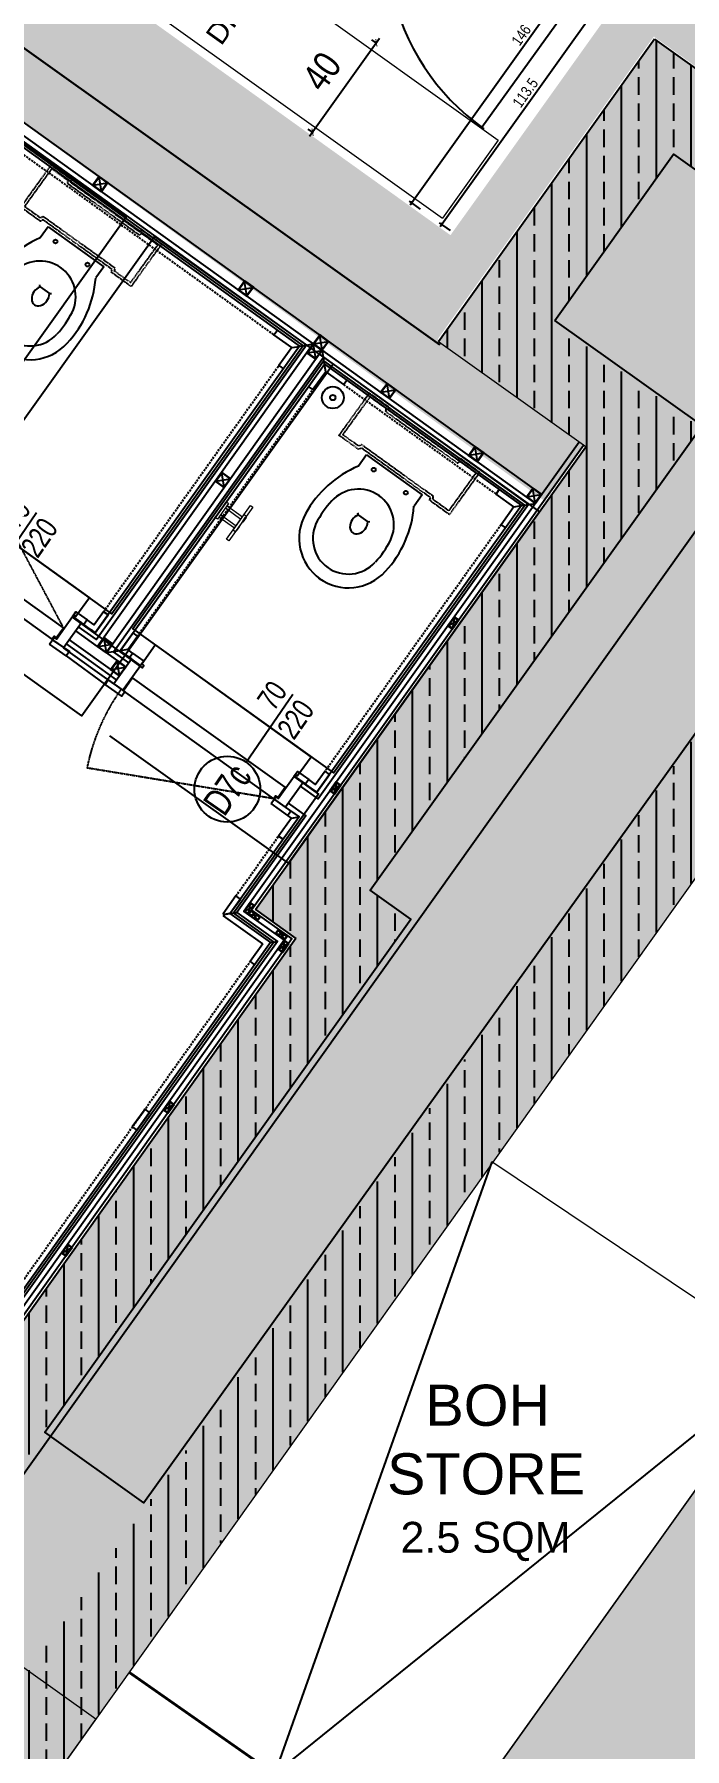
# Model space of a CAD drawing. Header units: millimetres. Extents: x 2562 to 7288, y 778 to 5635.
# Drawn here: x 5143 to 5380, y 2864 to 3489 of the extents above; entities that cross this region are included whole.
import ezdxf
from ezdxf.enums import TextEntityAlignment as Align

# ---------------------------------------------------------------- set-up
doc = ezdxf.new("R2010")
doc.units = ezdxf.units.MM
doc.linetypes.add('HIDDEN', pattern=[0.375, 0.25, -0.125])
for name, color, linetype in [('0-gnl-kapi', 5, 'Continuous'), ('0-gnl-kapi-ahşap', 160, 'Continuous'), ('0-gnl-knst-metal', 3, 'Continuous'), ('0-gnl-mevcut', 253, 'Continuous'), ('0-gnl-olcu', 252, 'Continuous'), ('0-gnl-smbl-kapi', 6, 'Continuous'), ('0-gnl-smbl-mahal', 6, 'Continuous'), ('0-gnl-tarama', 252, 'Continuous'), ('0-gnl-ust', 191, 'HIDDEN'), ('1-gnl-ahsap', 33, 'Continuous'), ('1-gnl-seramik', 71, 'Continuous'), ('2-tef-aksesuar', 30, 'Continuous'), ('2-tef-vitrifiye', 140, 'Continuous'), ('4-dsm-gorunus', 241, 'Continuous'), ('a-wall', 4, 'Continuous'), ('BH-DO-NOTLAR', 12, 'Continuous'), ('DUV-SOLİD', 251, 'Continuous'), ('rev1', 7, 'Continuous')]:
    doc.layers.add(name, color=color, linetype=linetype)
doc.layers.add('ONOFF_LI-10', color=7, linetype='Continuous', lineweight=0, true_color=0xd6292c)
for name, color, linetype, lineweight in [('SHG-BAR+KITCHEN EQUIP', 52, 'Continuous', 18), ('SHG-WALLS', 6, 'Continuous', 30), ('x-ref_base plan 1$0$SHG-STAIRS RAMPS', 150, 'Continuous', 13), ('x-ref_base plan 1$0$SHG-WALL-HATCH', 252, 'Continuous', 5), ('x-ref_base plan 1$0$SHG-WALLS-EXISTING', 214, 'Continuous', 18)]:
    doc.layers.add(name, color=color, linetype=linetype, lineweight=lineweight)
doc.styles.add('geomim', font='ARIALN.TTF')
doc.styles.get("Standard").update_dxf_attribs({"font": 'arial.ttf'})
doc.dimstyles.new('geomim-20', dxfattribs={"dimtxt": 4, "dimasz": 1, "dimexe": 1, "dimexo": 1, "dimgap": 1, "dimtad": 1, "dimdec": 1, "dimdsep": 46, "dimtxsty": 'geomim', "dimblk": 'ARCHTICK', "dimcen": -1, "dimdle": 1, "dimadec": 0, "dimazin": 0, "dimtfac": 1, "dimtdec": 1, "dimtofl": 0, "dimtmove": 2, "dimatfit": 3, "dimldrblk": 'DOT', "dimfxl": 4, "dimfxlon": 1, "dimtolj": 1, "dimtzin": 0, "dimarcsym": 0})
doc.dimstyles.new('geomim-50', dxfattribs={"dimtxt": 10, "dimasz": 2, "dimexe": 2, "dimexo": 1, "dimgap": 5, "dimtad": 1, "dimdec": 1, "dimdsep": 46, "dimtxsty": 'geomim', "dimblk": 'ARCHTICK', "dimcen": -1, "dimdle": 2, "dimadec": 0, "dimazin": 0, "dimtfac": 1, "dimtdec": 1, "dimtofl": 0, "dimtmove": 2, "dimatfit": 3, "dimldrblk": 'DOT', "dimfxl": 10, "dimfxlon": 1, "dimtolj": 1, "dimtzin": 0, "dimarcsym": 0})

# ---------------------------------------------------------------- blocks, each defined once
blk = doc.blocks.new('REINFORCEMENT')
at = {"layer": 'DUV-SOLİD'}
h = blk.add_hatch(dxfattribs=at)
h.set_pattern_fill('ANSI33', color=256, scale=2, angle=45, style=0)
h.set_pattern_definition([(90, (-31498.619, -9036.518), (-12.7, -1e-15), []), (90, (-31492.269, -9030.168), (-12.7, -1e-15), [6.35, -3.175])])
h.paths.add_polyline_path([(-28491.75, -4956.1), (-28570.51, -5066.36), (-28516.8, -5104.72), (-28637.23, -5273.35), (-28622.47, -5283.86), (-28781.45, -5507.03), (-28837.24, -5467.28), (-28917.02, -5579.27), (-28859.19, -5620.47), (-28927.37, -5716.16), (-28843.41, -5775.98), (-28337.5, -5066.27)])
h.paths.add_polyline_path([(-28484.78, -4997.95), (-28379.33, -5073.26), (-28850.43, -5734.14), (-28885.53, -5709.14), (-28817.35, -5613.44), (-28875.18, -5572.24), (-28830.21, -5509.12), (-28774.42, -5548.87), (-28580.63, -5276.84), (-28595.36, -5266.34), (-28474.95, -5097.74), (-28528.66, -5059.38)], flags=16)
at = {"layer": 'a-wall'}
for p, q in [((-28491.75, -4956.1), (-28570.51, -5066.36)), ((-28491.75, -4956.1), (-28337.5, -5066.27)), ((-28637.23, -5273.35), (-28516.8, -5104.72)), ((-28454.43, -5103.99), (-28613.41, -5327.16)), ((-28637.23, -5273.35), (-28622.47, -5283.86)), ((-28622.47, -5283.86), (-28781.45, -5507.03)), ((-28613.41, -5327.16), (-28772.39, -5550.32))]:
    blk.add_line(p, q, dxfattribs=at)
blk = doc.blocks.new('20x40 kutu profil')
for points in [[(1, -2), (-1, -2), (-1, 2), (1, 2)], [(0.85, -1.85), (-0.85, -1.85), (-0.85, 1.85), (0.85, 1.85)]]:
    blk.add_lwpolyline(points, close=True)
at = {"color": 251}
for points in [[(-0.85, 1.85), (0.85, -1.85)], [(-0.85, -1.85), (0.85, 1.85)]]:
    blk.add_lwpolyline(points, dxfattribs=at)
blk = doc.blocks.new('40x40 kutu profil')
for points in [[(2, -2), (-2, -2), (-2, 2), (2, 2)], [(1.85, -1.85), (-1.85, -1.85), (-1.85, 1.85), (1.85, 1.85)]]:
    blk.add_lwpolyline(points, close=True)
at = {"color": 251}
for points in [[(-1.85, 1.85), (1.85, -1.85)], [(-1.85, -1.85), (1.85, 1.85)]]:
    blk.add_lwpolyline(points, dxfattribs=at)
blk = doc.blocks.new('_ArchTick')
at = {"color": 0, "linetype": 'ByBlock', "const_width": 0.15}
blk.add_lwpolyline([(-0.5, -0.5), (0.5, 0.5)], dxfattribs=at)
blk = doc.blocks.new('*D238')
at = {"layer": '0-gnl-olcu', "color": 0, "lineweight": -2, "ltscale": 3, "transparency": 16777216}
for p, q in [((-51195.88, -18527.66), (-51128.75, -18433.67)), ((-51126.14, -18436.77), (-51130.15, -18433.91)), ((-51192.11, -18529.13), (-51196.12, -18526.27))]:
    blk.add_line(p, q, dxfattribs=at)
for p, rotation in [((-51129.34, -18434.49), 54.4652152975009), ((-51195.3, -18526.85), 234.4652152975009)]:
    blk.add_blockref('_ArchTick', p, dxfattribs=dict(at, rotation=rotation))
at = {"layer": '0-gnl-olcu', "color": 0, "ltscale": 3, "transparency": 16777216, "insert": (-51164.79, -18478.9), "char_height": 4, "attachment_point": 5, "rotation": 54.46522, "style": 'geomim'}
blk.add_mtext('\\A1;113.5', dxfattribs=at)
blk = doc.blocks.new('_Dot')
at = {"color": 0, "linetype": 'ByBlock', "lineweight": -2}
blk.add_line((-0.5, 0), (-1, 0), dxfattribs=at)
at = {"color": 0, "linetype": 'ByBlock', "const_width": 0.5}
blk.add_lwpolyline([(-0.25, 0, 1), (0.25, 0, 1)], format="xyb", close=True, dxfattribs=at)
blk = doc.blocks.new('*D241')
at = {"layer": '0-gnl-olcu', "color": 0, "lineweight": -2, "ltscale": 3, "transparency": 16777216}
for p, q in [((-51120.8, -18399.41), (-51206.82, -18519.85)), ((-51118.13, -18402.55), (-51122.2, -18399.65)), ((-51202.99, -18521.36), (-51207.05, -18518.46))]:
    blk.add_line(p, q, dxfattribs=at)
for p, rotation in [((-51121.39, -18400.23), 54.46521529750092), ((-51206.24, -18519.04), 234.4652152975009)]:
    blk.add_blockref('_ArchTick', p, dxfattribs=dict(at, rotation=rotation))
at = {"layer": '0-gnl-olcu', "color": 0, "ltscale": 3, "transparency": 16777216, "insert": (-51166.29, -18457.87), "char_height": 4, "attachment_point": 5, "rotation": 54.46522, "style": 'geomim'}
blk.add_mtext('\\A1;146', dxfattribs=at)
blk = doc.blocks.new('*D292')
at = {"layer": 'BH-DO-NOTLAR', "color": 0, "lineweight": -2, "ltscale": 3, "transparency": 16777216}
for p, q in [((-51217.93, -18459.08), (-51243.5, -18494.89)), ((-51218.76, -18460.94), (-51220.72, -18459.54)), ((-51242.01, -18493.49), (-51243.96, -18492.1))]:
    blk.add_line(p, q, dxfattribs=at)
at = {"layer": 'BH-DO-NOTLAR', "color": 0, "lineweight": -2, "ltscale": 3, "transparency": 16777216, "xscale": 2, "yscale": 2, "zscale": 2}
for p, rotation in [((-51219.09, -18460.71), 54.46521529738637), ((-51242.34, -18493.26), 234.4652152973864)]:
    blk.add_blockref('_ArchTick', p, dxfattribs=dict(at, rotation=rotation))
at = {"layer": 'BH-DO-NOTLAR', "color": 0, "ltscale": 3, "transparency": 16777216, "insert": (-51238.94, -18471.11), "char_height": 10, "attachment_point": 5, "rotation": 54.46522, "style": 'geomim'}
blk.add_mtext('\\A1;40', dxfattribs=at)
blk = doc.blocks.new('wc yeni')
at = {"linetype": 'HIDDEN', "ltscale": 0.5}
for points in [[(15.97, 19), (24.75, 19), (24.75, 0), (15.97, 0), (15.49, 1), (-15.49, 1), (-15.97, 0), (-24.75, 0), (-24.75, 19), (-15.97, 19), (-15.49, 18), (15.49, 18)], [(16.6, 18), (23.75, 18), (23.75, 1), (16.6, 1), (16.12, 2), (-16.12, 2), (-16.6, 1), (-23.75, 1), (-23.75, 18), (-16.6, 18), (-16.12, 17), (16.12, 17)]]:
    blk.add_lwpolyline(points, close=True, dxfattribs=at)
at = {"ltscale": 0.3}
for points in [[(-12.5, 0), (12.5, 0)], [(-12.5, 0), (-12.5, -5)], [(12.5, 0), (12.5, -5)], [(-2.1, -19.49), (-2.67, -18.95)], [(-2.1, -19.49), (2.1, -19.49)], [(2.1, -19.49), (2.67, -18.95)]]:
    blk.add_lwpolyline(points, dxfattribs=at)
for centre in [(-7.2, -2.78), (7.2, -2.78)]:
    blk.add_circle(centre, 0.7, dxfattribs=at)
for centre, radius, start, end in [((21.06, -25.51), 39.33, 148.57257, 187.05273), ((-21.13, -25.45), 39.33, 352.79702, 31.27718), ((0.06, -22.5), 13.14, 90, 173.8905), ((-0.14, -22.5), 13.14, 9.93114, 90.15025), ((21.06, -25.51), 34.33, 170.30709, 187.05273), ((-21.13, -25.45), 34.33, 352.79702, 8.74488), ((0.06, -28.41), 18.14, 186.1095, 270), ((0.06, -28.41), 13.14, 186.1095, 270), ((-0.14, -28.41), 18.14, 269.84975, 353.74025), ((-0.14, -28.41), 13.14, 269.84975, 353.74025), ((-0.06, -32.47), 14.07, 268.05826, 270.24844)]:
    blk.add_arc(centre, radius, start, end, dxfattribs=at)
blk.add_ellipse((0, -22.12), major_axis=(0, -3.84), ratio=0.751366, start_param=3.959664, end_param=8.606706, dxfattribs=at)
blk = doc.blocks.new('KAPI KOD')
blk.add_lwpolyline([(24, 0), (84, 0)])
blk.add_circle((0, 0), 24)
at = {"color": 252, "style": 'geomim', "width": 0.9}
for tag, p in [('GEN', (84, 4)), ('YUK', (84, -20))]:
    blk.add_attdef(tag, text='', height=16, dxfattribs=at).set_placement(p, align=Align.RIGHT)
blk.add_attdef('KAPI_KODU', text='', height=20, dxfattribs=at).set_placement((0, 0), align=Align.MIDDLE_CENTER)
blk = doc.blocks.new('D6BB')
at = {"layer": '0-gnl-tarama', "linetype": 'HIDDEN', "ltscale": 20}
blk.add_lwpolyline([(40.13, 5), (-26.03, 39.18)], dxfattribs=at)
blk.add_arc((40.43, 4), 75.2, 152.104, 175.80396, dxfattribs=at)
at = {"layer": '1-gnl-ahsap'}
for points in [[(-39.57, 11.2), (-39.57, 13.2), (-34.57, 13.2), (-34.57, 11.2)], [(40.43, 11.12), (40.43, 13.12), (45.43, 13.12), (45.43, 11.12)], [(-41.07, -2), (-41.07, 0), (-33.57, 0), (-33.57, -2)], [(46.93, -2), (46.93, 0), (39.43, 0), (39.43, -2)]]:
    blk.add_lwpolyline(points, close=True, dxfattribs=at)
for points in [[(-38.57, 0), (-33.57, 0), (-33.57, 1), (-34.57, 1), (-34.57, 11.2), (-38.57, 11.2), (-38.57, 0)], [(44.43, 0), (39.43, 0), (39.43, 1), (40.43, 1), (40.43, 11.12), (44.42, 11.16), (44.43, 0)], [(-33.27, 0), (39.13, 0), (39.13, 1.3), (40.13, 1.3), (40.13, 5), (-34.27, 5), (-34.27, 1.3), (-33.27, 1.3), (-33.27, 0)], [(-30.07, 5), (-30.07, 0)], [(35.93, 5), (35.93, 0)]]:
    blk.add_lwpolyline(points, dxfattribs=at)
at = {"layer": '1-gnl-seramik'}
blk.add_lwpolyline([(-38.56, 9.5), (-38.57, 9.5)], dxfattribs=at)
blk = doc.blocks.new('LI-10')
at = {"layer": 'ONOFF_LI-10', "ltscale": 3}
for points in [[(-7.5, 9), (7.5, 9), (7.5, 8), (-7.5, 8)], [(-3.5, 9), (3.5, 9), (3.5, 8), (-3.5, 8)], [(-3, 9.2), (-1, 9.2), (-1, 9), (-3, 9)], [(3, 9.2), (1, 9.2), (1, 9), (3, 9)], [(-3.5, 1), (3.5, 1), (3.5, 0), (-3.5, 0)]]:
    blk.add_lwpolyline(points, close=True, dxfattribs=at)
for points in [[(-2.5, 1), (-2.5, 8)], [(-1.5, 1), (-1.5, 8)], [(1.5, 1), (1.5, 8)], [(2.5, 1), (2.5, 8)]]:
    blk.add_lwpolyline(points, dxfattribs=at)
blk = doc.blocks.new('boh')
at = {"layer": 'rev1', "ltscale": 3}
h = blk.add_hatch(dxfattribs=at)
h.set_pattern_fill('ANSI36', color=251, angle=54.46522)
h.set_pattern_definition([(99.465215, (-47418.1403, 264.5756), (-4.04549296, 4.9584802), [7.9375, -1.5875, 0, -1.5875])])
h.paths.add_polyline_path([(-50985.33, -18553.13), (-50958.97, -18516.23), (-51106.44, -18410.9), (-51124.66, -18436.41), (-51124.66, -18436.41), (-51192.08, -18530.81), (-51491.15, -18316.38), (-51420.63, -18217.63), (-51472.28, -18181.56), (-51394.98, -18073.33), (-51219.03, -18199), (-51149.87, -18102.16), (-51295.53, -17998.13), (-51006.99, -17594.14), (-50858.38, -17701.39), (-50782.99, -17595.84), (-50943.37, -17480.58), (-50851.64, -17352.14), (-50402.89, -17672.24), (-50494.71, -17800.82), (-50706.29, -17649.7), (-50780.89, -17754.15), (-50624.21, -17866.04), (-50913.45, -18271.02), (-51074.76, -18156.21), (-51143.55, -18252.51), (-50989.35, -18362.24), (-51001.36, -18379.05), (-50908.41, -18445.43), (-50371.75, -17693.67), (-50521.85, -17586.47), (-50479.85, -17525.93), (-50835.29, -17272.55), (-50727.73, -17121.67), (-50807.08, -17121.67), (-50953.26, -17324.94), (-50937.55, -17335.86), (-51017.12, -17449.67), (-51026.27, -17443.57), (-51038.95, -17462.59), (-51045.74, -17457.74), (-51051.03, -17465.57), (-51057.86, -17460.95), (-51085.43, -17501.97), (-51070.51, -17512.44), (-51420.02, -18009.38), (-51432.49, -18000.81), (-51455.53, -18032.47), (-51447.35, -18038.22), (-51449.05, -18040.69), (-51443.75, -18047.14), (-51552.85, -18194.01), (-51564.64, -18185.66), (-51586.65, -18215.31), (-51573.83, -18224.46), (-51590.22, -18249), (-51527.45, -18293.83), (-51556.19, -18339.03), (-51157.76, -18627.66), (-51143.01, -18607.01), (-51196.72, -18568.66), (-51117.97, -18458.39)])
at = {"layer": '0-gnl-kapi'}
blk.add_line((-51131.81, -18423.66), (-51180.61, -18491.51), dxfattribs=at)
blk.add_arc((-51131.15, -18423.31), 84.28, 149.94054, 234.67695, dxfattribs=at)
at = {"layer": 'SHG-BAR+KITCHEN EQUIP'}
for p, q in [((-51304.88, -18403.12), (-51174.67, -18496.12)), ((-51325.22, -18431.61), (-51195.02, -18524.6)), ((-51174.67, -18496.12), (-51195.02, -18524.6))]:
    blk.add_line(p, q, dxfattribs=at)
at = {"layer": '0-gnl-mevcut'}
blk.add_blockref('REINFORCEMENT', (-22625.96, -13503.28), dxfattribs=at)
blk.add_blockref('REINFORCEMENT', (-22625.96, -13503.28), dxfattribs=at)
blk.add_blockref('REINFORCEMENT', (-22625.96, -13503.28), dxfattribs=at)
at = {"layer": 'x-ref_base plan 1$0$SHG-WALL-HATCH', "color": 12, "ltscale": 3}
blk.add_text('DRY LIQUOR STORE ', height=7.5, rotation=54.46522, dxfattribs=at).set_placement((-51275.64, -18462.05))
at = {"layer": '0-gnl-olcu', "ltscale": 3}
for base, p1, p2, picture, middle in [((-51206.24, -18519.04), (-51106.44, -18410.9), (-51191.3, -18529.71), '*D241', (-51166.29, -18457.87)), ((-51129.34, -18434.49), (-51191.3, -18529.71), (-51125.33, -18437.35), '*D238', (-51164.79, -18478.9))]:
    dim = blk.add_linear_dim(base=base, p1=p1, p2=p2, angle=54.46522, dimstyle='geomim-20', dxfattribs=at)
    dim.commit()
    dim.dimension.update_dxf_attribs({"geometry": picture, "text_midpoint": middle})
at = {"layer": 'BH-DO-NOTLAR', "ltscale": 3}
dim = blk.add_aligned_dim(p1=(-51217.17, -18462.08), p2=(-51240.42, -18494.63), distance=-2.36, dimstyle='geomim-50', override={"dimfxl": 0.4}, dxfattribs=at)
dim.commit()
dim.dimension.update_dxf_attribs({"geometry": '*D292', "text_midpoint": (-51238.94, -18471.11)})

msp = doc.modelspace()

# ---------------------------------------------------------------- hatches: boundary and pattern name
at = {"layer": 'x-ref_base plan 1$0$SHG-WALL-HATCH'}
for points in [[(5523.08, 3376.68), (5368.79, 3486.87), (5290.04, 3376.61), (5343.75, 3338.25), (5335.63, 3326.88), (5223.31, 3169.62), (5238.08, 3159.11), (5079.1, 2935.94), (5165.13, 2874.61), (5270.09, 3021.85), (5297.18, 3059.86), (5311.75, 3080.29)], [(5391.97, 2827.41), (5471.49, 2946.23), (5407.81, 2991.71), (5410.17, 2994.96), (5410.15, 2994.98), (5281.71, 2815.14), (5291.88, 2807.87), (5430.25, 2709.04), (5445.95, 2673.9), (5500.76, 2698.3), (5494.65, 2712.01), (5574.55, 2747.68), (5550.68, 2807.19), (5479.21, 2778.53)], [(5023.31, 2975.69), (4943.53, 2863.7), (5001.35, 2822.51), (4933.18, 2726.81), (5017.12, 2666.97), (5165.13, 2874.61)]]:
    msp.add_hatch(color=256, dxfattribs=at).paths.add_polyline_path(points)

# ---------------------------------------------------------------- linework, layer by layer
msp.add_lwpolyline([(5332.47, 3384.4), (5375.77, 3445.03), (5481.22, 3369.71), (5182.65, 2953.38), (5146.64, 2979.05), (5279.92, 3166.13), (5265.2, 3176.65), (5386.18, 3346.04), (5332.47, 3384.4)])
at = {"layer": '0-gnl-knst-metal', "color": 252}
for p, q in [((5325.48, 3322.53), (4928.94, 3607.4)), ((5325.48, 3322.53), (4928.94, 3607.4)), ((5323.14, 3319.28), (4926.61, 3604.15)), ((5323.14, 3319.28), (4926.61, 3604.15)), ((5173.01, 3255.37), (5155.53, 3267.93))]:
    msp.add_line(p, q, dxfattribs=at)
for points in [[(5244.44, 3375.82), (5165.79, 3265.48), (5157.86, 3271.17)], [(5247.69, 3373.48), (5169.04, 3263.15), (5175.34, 3258.62)], [(5341.31, 3339.99), (5219.1, 3168.95), (5233.86, 3158.43), (5136.85, 3022.23)], [(5341.31, 3339.99), (5219.1, 3168.95), (5233.86, 3158.43), (5136.85, 3022.23)], [(5342.94, 3338.83), (5221.89, 3169.41), (5236.65, 3158.89), (5138.46, 3021.08)]]:
    msp.add_lwpolyline(points, dxfattribs=at)
at = {"layer": '0-gnl-tarama', "linetype": 'HIDDEN', "ltscale": 0.5}
for points in [[(5153.4, 3272.34), (5121.1, 3333.23)], [(5229.96, 3210.02), (5161.94, 3221.21)]]:
    msp.add_lwpolyline(points, dxfattribs=at)
msp.add_arc((5234.89, 3206.61), 74.4, 144.2233, 168.67886, dxfattribs=at)
at = {"layer": '0-gnl-ust', "ltscale": 3}
for p, q in [((5132.46, 3449.37), (5230.08, 3379.11)), ((5167.99, 3278.17), (5231.9, 3367.94)), ((5180.35, 3269.31), (5244.31, 3359.16)), ((5255.48, 3360.99), (5311.06, 3321.05)), ((5312.89, 3309.89), (5248.74, 3220.04)), ((5216.24, 3174.55, 0), (5231.79, 3196.39)), ((5139.05, 3034.93), (5221.38, 3150.62))]:
    msp.add_line(p, q, dxfattribs=at)
at = {"layer": '1-gnl-ahsap', "ltscale": 3}
for p, q in [((5239.43, 3374.99), (5241.93, 3375.4)), ((5241.93, 3375.4), (5244.44, 3375.82)), ((5248.11, 3370.97), (5247.69, 3373.48)), ((5248.52, 3368.45), (5248.11, 3370.97)), ((5320.35, 3316.85), (5322.86, 3317.26)), ((5322.86, 3317.26), (5325.36, 3317.68)), ((5171.55, 3263.57), (5169.04, 3263.15)), ((5174.05, 3263.98), (5171.55, 3263.57)), ((5228.84, 3157.58), (5231.35, 3158.01))]:
    msp.add_line(p, q, dxfattribs=at)
at = {"layer": '1-gnl-ahsap'}
for p, q in [((5248.98, 3365.66), (5248.52, 3368.45)), ((5171.71, 3251.87), (5153.43, 3265)), ((5172.76, 3253.33), (5154.48, 3266.46)), ((5236.51, 3202.96), (5235.18, 3203.9))]:
    msp.add_line(p, q, dxfattribs=at)
at = {"layer": '1-gnl-ahsap', "ltscale": 3}
for points in [[(5096.37, 3317.56), (5048.13, 3352.22), (5125.09, 3459.34), (5241.93, 3375.4), (5165.37, 3268), (5158.91, 3272.63)], [(5097.43, 3319.03), (5050.64, 3352.63), (5125.5, 3456.83), (5239.43, 3374.99), (5164.95, 3270.51), (5159.96, 3274.1)], [(5177.21, 3259.49), (5171.55, 3263.57), (5248.11, 3370.97), (5322.86, 3317.26), (5246.18, 3209.94), (5239.74, 3214.57)], [(5178.26, 3260.95), (5174.05, 3263.98), (5248.52, 3368.45), (5320.35, 3316.85), (5245.7, 3212.37), (5240.73, 3215.94)], [(5163.32, 3271.68), (5164.95, 3270.51), (5169.62, 3277), (5167.99, 3278.17), (5164.53, 3273.36), (5161.98, 3275.19)], [(5178.57, 3263.11), (5176.81, 3264.38), (5180.35, 3269.31), (5178.72, 3270.48), (5174.05, 3263.98)], [(5176.81, 3264.38), (5174.05, 3263.98)], [(5244.07, 3213.54), (5245.7, 3212.37), (5250.37, 3218.87), (5248.74, 3220.04), (5245.28, 3215.23), (5242.75, 3217.04)], [(5235.31, 3208.39), (5241.76, 3203.76), (5216.58, 3168.53), (5231.35, 3158.01), (5136.43, 3024.75)], [(5235.31, 3208.39), (5241.76, 3203.76), (5216.58, 3168.53), (5231.35, 3158.01), (5136.43, 3024.75)], [(5234.22, 3206.96), (5239.25, 3203.35), (5214.36, 3168.51)], [(5237.09, 3204.9), (5239.25, 3203.35), (5214.36, 3168.51)], [(5214.07, 3168.11), (5228.84, 3157.58), (5136.01, 3027.26), (5132.23, 3029.97)], [(5214.07, 3168.11), (5228.84, 3157.58), (5136.01, 3027.26), (5132.23, 3029.97)], [(5214.07, 3168.11), (5211.98, 3167.76), (5211.69, 3167.36), (5211.69, 3167.36)], [(5214.07, 3168.11), (5216.58, 3168.53)], [(5178.47, 3090.35), (5180.1, 3089.18), (5184.77, 3095.68), (5183.14, 3096.85), (5178.47, 3090.35)]]:
    msp.add_lwpolyline(points, dxfattribs=at)
at = {"layer": '1-gnl-ahsap'}
for points in [[(5236.57, 3374.44), (5230.08, 3379.11), (5231.24, 3380.73)], [(5236.57, 3374.44), (5239.37, 3374.9)], [(5236.57, 3374.44), (5231.9, 3367.94), (5233.53, 3366.78)], [(5248.98, 3365.66), (5244.31, 3359.16), (5242.69, 3360.33)], [(5248.98, 3365.66), (5255.48, 3360.99), (5256.64, 3362.62)], [(5317.56, 3316.39), (5311.06, 3321.05), (5312.23, 3322.68)], [(5317.56, 3316.39), (5312.89, 3309.89), (5314.51, 3308.72)], [(5317.56, 3316.39), (5320.35, 3316.85)], [(5095.24, 3306.93), (5149.18, 3268.17), (5149.94, 3269.23), (5150.75, 3268.64), (5153.4, 3272.34), (5097.8, 3312.17), (5095.19, 3308.57), (5096, 3307.99), (5095.24, 3306.93)], [(5153.49, 3265.08), (5149.42, 3267.99), (5150.01, 3268.81), (5150.82, 3268.22), (5156.71, 3276.43), (5159.96, 3274.1), (5153.49, 3265.08)], [(5154.41, 3262.05), (5168.52, 3251.71)], [(5171.71, 3251.87), (5174.96, 3249.53), (5175.55, 3250.34), (5175.55, 3250.35), (5181.45, 3258.54), (5178.2, 3260.88), (5171.71, 3251.87)], [(5176.02, 3248.78), (5229.96, 3210.02), (5230.71, 3211.08), (5231.53, 3210.49), (5234.18, 3214.19), (5178.57, 3254.02), (5175.21, 3249.37), (5176.02, 3248.78), (5176.02, 3248.78)], [(5234.26, 3206.93), (5230.2, 3209.84), (5230.78, 3210.66), (5231.6, 3210.07), (5237.48, 3218.28), (5240.73, 3215.95), (5234.26, 3206.93)], [(5236.51, 3202.96), (5231.79, 3196.39), (5233.41, 3195.22)], [(5236.51, 3202.96), (5239.25, 3203.35)], [(5226.05, 3157.12), (5211.69, 3167.36), (5211.69, 3167.36)], [(5226.05, 3157.12), (5221.38, 3150.62), (5223, 3149.46)]]:
    msp.add_lwpolyline(points, dxfattribs=at)
for points in [[(5156.73, 3276.46), (5157.91, 3278.11), (5161.98, 3275.19), (5160.79, 3273.54)], [(5148.26, 3266.37), (5149.42, 3267.99), (5155.52, 3263.62), (5154.41, 3262.05)], [(5177.39, 3261.46), (5178.57, 3263.11), (5182.63, 3260.19), (5181.45, 3258.54)], [(5168.52, 3251.71), (5169.68, 3253.33), (5175.78, 3248.96), (5174.67, 3247.38)], [(5237.51, 3218.31), (5238.69, 3219.96), (5242.75, 3217.04), (5241.57, 3215.39)], [(5229.03, 3208.22), (5230.2, 3209.84), (5236.29, 3205.48), (5235.18, 3203.9)]]:
    msp.add_lwpolyline(points, close=True, dxfattribs=at)
at = {"layer": '1-gnl-ahsap', "ltscale": 3, "elevation": 0}
msp.add_lwpolyline([(5217.86, 3173.38), (5216.24, 3174.55), (5211.57, 3168.05), (5211.98, 3167.76), (5214.07, 3168.11), (5217.86, 3173.38)], dxfattribs=at)
at = {"layer": '1-gnl-seramik'}
msp.add_line((5321.54, 3317.04), (5323.63, 3317.39), dxfattribs=at)
at = {"layer": '2-tef-aksesuar'}
for radius in [4, 1]:
    msp.add_circle((5251.54, 3356.25), radius, dxfattribs=at)
at = {"layer": '4-dsm-gorunus'}
for p, q in [((5309.47, 3077.62), (5230.24, 2854.44)), ((5230.24, 2854.44), (5417.19, 3005.3)), ((5283.23, 2817.28), (5177.25, 2891.6))]:
    msp.add_line(p, q, dxfattribs=at)
for points in [[(5019.71, 3340.5), (5111.25, 3468.67), (5176.35, 3422.17), (5084.81, 3294.01), (5019.71, 3340.5)], [(5055.29, 3360.56), (5125.31, 3458.02), (5240.69, 3375.12), (5170.98, 3277.45), (5055.29, 3360.56)], [(5186.52, 3414.91), (5251.62, 3368.41), (5160.08, 3240.24), (5094.98, 3286.74), (5186.52, 3414.91)], [(5248.33, 3369.64), (5178.7, 3271.9), (5251.79, 3219.39), (5321.54, 3317.04), (5248.33, 3369.64)], [(5261.79, 3361.15), (5326.89, 3314.65), (5235.36, 3186.48), (5170.25, 3232.98)], [(5106.01, 3324.12), (5162.86, 3283.28), (5157.9, 3276.38), (5157.09, 3276.96), (5156.51, 3276.15), (5182.11, 3257.75), (5182.7, 3258.57), (5181.88, 3259.15), (5186.84, 3266.05), (5243.69, 3225.21), (5238.73, 3218.31), (5237.92, 3218.89), (5237.34, 3218.08), (5246.27, 3211.66), (5215.29, 3168.28), (5230.06, 3157.76), (5136.21, 3026.07)]]:
    msp.add_lwpolyline(points, dxfattribs=at)
at = {"layer": '4-dsm-gorunus', "const_width": 1}
msp.add_lwpolyline([(5177.25, 2891.6), (5283.27, 2817.37)], dxfattribs=at)
at = {"layer": 'SHG-WALLS'}
msp.add_line((5290.55, 3375.53), (4972.99, 3601.94), dxfattribs=at)
at = {"layer": 'x-ref_base plan 1$0$SHG-STAIRS RAMPS'}
msp.add_line((5417.41, 3005.15), (5309.47, 3077.62), dxfattribs=at)
at = {"layer": 'x-ref_base plan 1$0$SHG-WALL-HATCH'}
for points in [[(5281.71, 2815.14), (5430.25, 2709.04), (5445.95, 2673.9), (5500.76, 2698.3), (5494.65, 2712.01), (5574.55, 2747.68), (5550.68, 2807.19), (5479.21, 2778.53), (5392.09, 2827.58), (5471.49, 2946.23), (5407.81, 2991.71)], [(4943.53, 2863.7), (5023.31, 2975.69), (5165.13, 2874.61), (5017.12, 2666.97), (4933.18, 2726.81), (5001.35, 2822.51)]]:
    msp.add_lwpolyline(points, close=True, dxfattribs=at)
at = {"layer": 'x-ref_base plan 1$0$SHG-WALLS-EXISTING'}
for points in [[(5017.12, 2666.97), (4933.18, 2726.81), (5001.35, 2822.51), (4943.53, 2863.7), (5023.31, 2975.69), (5079.1, 2935.94), (5238.08, 3159.11), (5223.31, 3169.62), (5343.75, 3338.25), (5290.04, 3376.61), (5368.79, 3486.87), (5523.05, 3376.7), (5017.14, 2667)], [(5281.71, 2815.14), (5417.41, 3005.15)], [(5281.71, 2815.14), (5417.41, 3005.15)]]:
    msp.add_lwpolyline(points, dxfattribs=at)

# ---------------------------------------------------------------- block references
at = {"layer": '0-gnl-kapi-ahşap', "rotation": 324.3071607873918}
msp.add_blockref('D6BB', (5089.61, 3046.8), dxfattribs=at)
at = {"layer": '0-gnl-knst-metal', "rotation": 54.30606076356275}
for p in [(5166.76, 3434.09), (5219.8, 3395.98), (5244.9, 3373.03), (5247.23, 3376.27), (5247.23, 3376.27), (5271.77, 3358.64), (5271.77, 3358.64), (5303.81, 3335.63), (5303.81, 3335.63), (5211.52, 3326.2), (5324.91, 3320.47), (5324.91, 3320.47), (5168.58, 3265.94), (5173.36, 3257.57)]:
    msp.add_blockref('40x40 kutu profil', p, dxfattribs=at)
at = {"layer": '0-gnl-knst-metal', "xscale": -1}
for p, rotation in [((5295.5, 3274.13), 144.4652152972075), ((5252.47, 3213.93), 144.4652152972075), ((5221.08, 3169.99), 144.4652152972075), ((5222.94, 3167.44), 54.53400651581983), ((5232.81, 3160.4), 54.53400651581983), ((5233.51, 3156.22), 144.4652152972075), ((5191.75, 3097.55), 144.4652152972075), ((5154.61, 3045.42), 144.4652152972075)]:
    msp.add_blockref('20x40 kutu profil', p, dxfattribs=dict(at, rotation=rotation))
at = {"layer": '0-gnl-mevcut'}
msp.add_blockref('REINFORCEMENT', (33860.55, 8442.97), dxfattribs=at)
msp.add_blockref('REINFORCEMENT', (33860.55, 8442.97), dxfattribs=at)
msp.add_blockref('REINFORCEMENT', (33860.55, 8442.97), dxfattribs=at)
msp.add_blockref('REINFORCEMENT', (33860.55, 8442.97), dxfattribs=at)
at = {"layer": '0-gnl-smbl-kapi', "xscale": 0.5, "yscale": 0.5, "zscale": 0.5, "rotation": 55.4097034023505}
for p, values in [((5119.69, 3279.73), {'KAPI_KODU': 'D7b', 'YUK': '220', 'GEN': '70'}), ((5213.1, 3213.49), {'KAPI_KODU': 'D7c', 'YUK': '220', 'GEN': '70'})]:
    msp.add_blockref('KAPI KOD', p, dxfattribs=at).add_auto_attribs(values)
at = {"layer": '2-tef-vitrifiye', "rotation": 324.3060607637017}
for p in [(5157.93, 3411.19), (5273.93, 3328.03)]:
    msp.add_blockref('wc yeni', p, dxfattribs=at)
at = {"layer": 'BH-DO-NOTLAR'}
msp.add_blockref('boh', (56486.51, 21946.25), dxfattribs=at)
at = {"layer": 'ONOFF_LI-10', "rotation": 234.4222387125674}
msp.add_blockref('LI-10', (5210.7, 3315.4), dxfattribs=at)

# ---------------------------------------------------------------- texts
at = {"layer": '0-gnl-smbl-mahal', "insert": (4981.69, 2996.41), "char_height": 15, "width": 649.3881, "attachment_point": 1}
msp.add_mtext('\\pi303.60095;BOH\\P\\pi289.63437;STORE\\P\\pi294.51244;{\\H0.75x;2.5 SQM}', dxfattribs=at)

doc.saveas('drawing.dxf')
